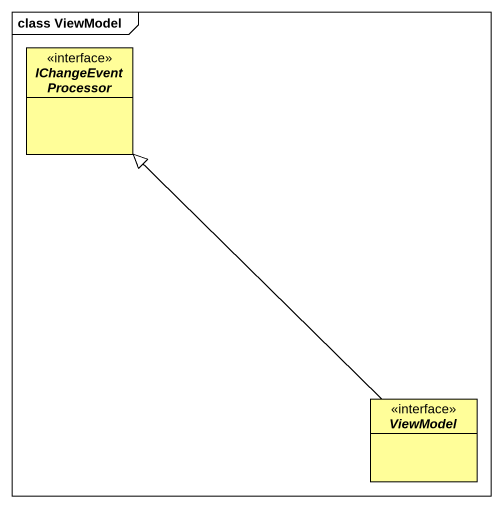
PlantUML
@startuml
mainframe class ViewModel
hide circle
hide empty members
interface IChangeEventProcessor <<interface>> #FFFE99
interface ViewModel <<interface>> #FFFE99
ViewModel -up-|> IChangeEventProcessor
ViewModel -up-> IChangeEventProcessor
@enduml
